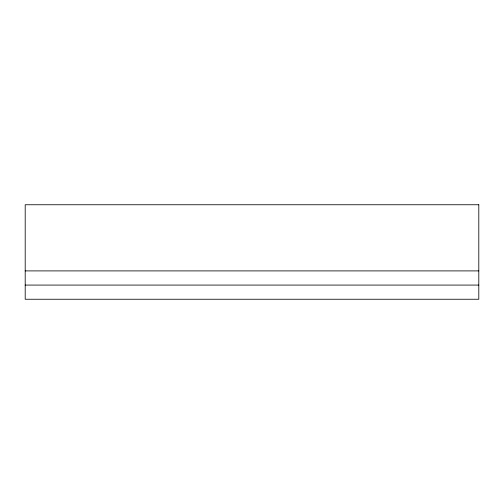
<?xml version="1.0" encoding="UTF-8"?>
<svg xmlns="http://www.w3.org/2000/svg" width="504" height="504" viewBox="0 0 504 504"><rect width="100%" height="100%" fill="white"/><g stroke="black" fill="none" stroke-linecap="round" stroke-linejoin="round"><path stroke-width="0.76" d="M25.2 270.9L478.8 270.9M25.2 285.075L478.8 285.075M478.8 204.75L25.2 204.75L25.2 299.25L478.8 299.25L478.8 204.75"/></g></svg>
